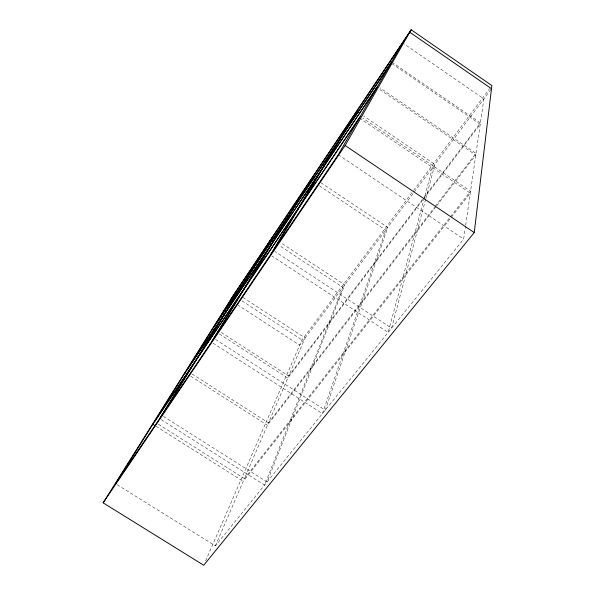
<?xml version="1.0" encoding="UTF-8"?>
<svg xmlns="http://www.w3.org/2000/svg" width="595" height="595" viewBox="0 0 595 595"><rect width="100%" height="100%" fill="white"/><g stroke="black" fill="none" stroke-linecap="round" stroke-linejoin="round"><path stroke-width="0.45" stroke-dasharray="2.98 2.23" d="M117.163 484.687L215.375 545.89L463.661 239.093L465.513 226.226M465.647 225.304L483.876 98.889L404.124 43.911M425.648 199.303L391.562 328.18L274.994 251.469M425.886 198.41L434.886 164.406L363.634 116.047M432.513 167.574L388.156 332.389L271.945 255.991M215.375 545.89L243.221 481.362L450.742 217.941M158.352 424.213L244.411 478.611L267.438 425.239L436.15 206.42M192.036 373.965L268.471 422.852L287.779 378.093L422.993 199.734M221.273 332.486L288.672 376.025L305.109 337.93L243.162 297.604M205.587 561.003L301.977 339.916L413.027 191.174M413.585 190.43L489.648 88.536M490.949 89.428L299.679 345.197L238.134 305.205M288.672 376.025L480.41 122.92L391.614 61.969M423.551 198.998L480.217 124.251L392.536 64.067M268.471 422.852L434.618 207.172M435.183 206.435L476.015 153.436L379.93 87.822M436.715 205.684L475.784 155.02L379.208 89.094M244.411 478.611L449.902 217.487M450.474 216.758L470.563 191.226L362.586 117.974M451.315 217.212L470.288 193.137L360.168 118.457M155.994 426.258L243.221 481.362M163.417 416.359L267.081 482.002L344.765 284.908L280.929 242.812M161.185 419.646L264.589 485.074L342.891 287.415L279.248 245.475M190.683 376.174L267.438 425.239M219.332 333.907L287.779 378.093M215.487 339.41L325.22 410.156L387.769 227.409L319.56 181.81M212.958 343.129L322.408 413.637L385.724 230.139L319.255 185.729M241.86 300.81L301.977 339.916M338.243 154.722L463.661 239.093"/><path stroke-width="0.89" d="M474.245 232.556L491.872 85.561L411.145 29.75L233.389 295.291L103.128 502.842L203.735 565.25L474.245 232.556L345.13 145.507L411.145 29.75M402.607 42.87L338.243 154.722L115.594 483.705L152.848 424.272L359.41 117.936M273.447 250.458L356.74 111.369L358.272 112.41M270.39 254.972L354.523 114.679M213.932 338.406L312.665 177.198L314.197 178.225M211.411 342.125L310.754 180.047M159.616 418.649L270.71 239.852M161.847 415.362L272.465 237.234L274.005 238.245M376.91 87.525L185.201 372.671L154.44 421.736L360.287 116.412M391.012 63.025L212.333 329.385L186.577 370.477L377.639 86.26M230.339 300.14L409.739 32.212L491.492 88.707M391.614 61.969L213.523 327.488L235.419 292.562L236.966 293.573M103.128 502.842L345.13 145.507M152.848 424.272L155.206 425.76M185.201 372.671L186.763 373.675M212.333 329.385L213.888 330.389"/></g></svg>
